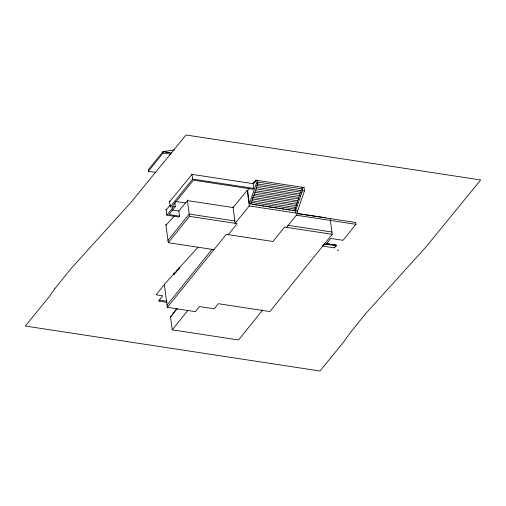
<?xml version="1.0" encoding="UTF-8"?>
<svg xmlns="http://www.w3.org/2000/svg" width="506" height="506" viewBox="0 0 506 506"><rect width="100%" height="100%" fill="white"/><g stroke="black" fill="none" stroke-linecap="round" stroke-linejoin="round"><path stroke-width="0.76" d="M286.548 227.352L297.857 213.349L297.553 211.046L249.42 203.703L256.327 183.52L255.859 179.953L256.226 180.01M302.057 187.233L257.364 180.408L257.801 183.741L250.894 203.931L250.748 202.817M302.025 186.999L302.493 190.566L295.586 210.749L295.89 213.045M297.553 211.046L304.46 190.863L303.992 187.302M176.505 308.685L170.541 317.028M155.867 172.438L148.378 171.294L163.109 153.046L162.932 151.667L174.589 149.902M249.116 188.649L247.674 190.414L247.181 190.338L233.108 207.561L187.435 200.591L178.839 210.977L179.522 216.17L178.839 217.017L166.803 215.183L173.197 207.258L170.256 206.809L192.641 179.08L191.97 174.007M174.861 202.874L175.361 206.631L168.966 214.557L179.522 216.17M167.967 240.375L189.206 214.063L234.885 221.033M213.943 249.648L168.27 242.678L189.51 216.359L187.353 199.965M254.486 181.654L253.12 183.349L253.784 188.409L253.101 189.257L193.425 180.149L172.413 206.182L175.361 206.631M167.043 305.074L212.153 249.192M332.227 234.322L269.869 311.576L218.295 303.701L214.183 308.799L199.453 306.547L195.341 311.645L167.347 307.37L226.277 234.367L272.936 241.488L284.587 227.055L332.227 234.322L330.152 218.592M247.175 190.294L249.237 205.929L235.189 223.329L233.026 206.935M228.244 234.664L237.15 223.633L189.51 216.359M177.359 308.521L170.535 316.971L172.23 329.842L238.535 339.962L262.753 309.957M172.23 329.842L187.827 310.526M292.455 210.547L293.999 210.781L295.371 209.086L295.15 207.416L296.522 205.721L296.301 204.051L297.673 202.356L297.452 200.686L298.825 198.991L298.603 197.321L299.976 195.626L299.754 193.956L301.127 192.261L300.906 190.591L302.278 188.896L257.586 182.078M335.117 246.827L336.212 245.22L326.237 243.696M297.636 213.627L355.693 222.488L355.933 224.322L343.03 240.312L330.747 238.44L325.953 244.379L324.39 244.145M169.592 201.805L192.014 174.361L253.531 183.748M170.263 205.05L166.107 209.908M253.164 183.691L255.91 180.326L257.383 180.553M253.987 183.185L256.276 180.383M322.619 245.473L323.998 243.924M322.923 246.112L334.434 247.864L336.275 245.802L336.193 245.005L333.89 244.651M165.968 225.195L174.437 215.841M197.954 247.282L165.848 282.759L156.126 294.802L162.755 295.814L158.492 301.089L166.986 302.386M171.825 153.021L162.932 151.667L148.195 169.915L148.378 171.294M163.109 153.046L170.864 154.229M302.076 187.372L304.043 187.675M256.327 183.52L257.801 183.741M302.493 190.566L304.46 190.863M256.985 183.893L300.906 190.591M256.434 185.443L301.127 192.261M256.605 187.372L299.754 193.956M192.641 179.08L253.784 188.409M256.049 188.921L299.976 195.626M255.454 190.737L298.603 197.321M254.897 192.286L298.825 198.991M254.303 194.102L297.452 200.686M252.981 195.531L297.673 202.356M252.38 197.346L296.301 204.051M252.595 199.016L296.522 205.721M252.001 200.831L295.15 207.416M251.444 202.381L295.371 209.086M252.386 204.43L253.93 204.664M255.473 204.898L257.01 205.139M258.553 205.373L260.862 205.727M262.405 205.961L263.949 206.195M265.486 206.429L267.029 206.663M268.572 206.897L273.961 207.726M275.504 207.96L277.048 208.194M278.585 208.428L280.9 208.782M282.443 209.016L283.98 209.25M285.523 209.484L287.066 209.724M288.603 209.958L290.147 210.192M249.237 205.929L297.857 213.349M297.458 213.475L325.959 217.827M296.333 215.227L355.933 224.322M175.715 201.483L185.487 202.976M287.794 225.29L331.923 232.026M172.053 209.939L178.839 210.977M326.984 243.601L329.286 243.949M330.816 244.183L332.353 244.417M325.529 244.158L336.275 245.802M337.287 250.059L338.761 250.28M159.327 300.058L167.05 301.234M165.879 152.116L169.219 152.774M247.668 190.395L249.42 203.703M179.377 267.516L179.491 268.382L173.938 274.625L173.754 273.215M179.124 267.111L179.32 268.572M169.466 200.844L170.256 206.809M176.449 270.21L176.632 271.602M166.05 209.446L166.803 215.183M173.912 272.892L174.115 274.435M165.823 224.095L168.27 242.678M164.349 284.612L167.347 307.37M334.371 247.257L334.434 247.864M54.819 288.698L49.462 296.408L25.3 326.041L319.982 371.006L344.143 341.373L349.501 333.663L365.946 313.29L425.786 247.181L480.7 179.959L186.018 134.994L131.111 202.217L71.27 268.325L54.819 288.698"/></g></svg>
